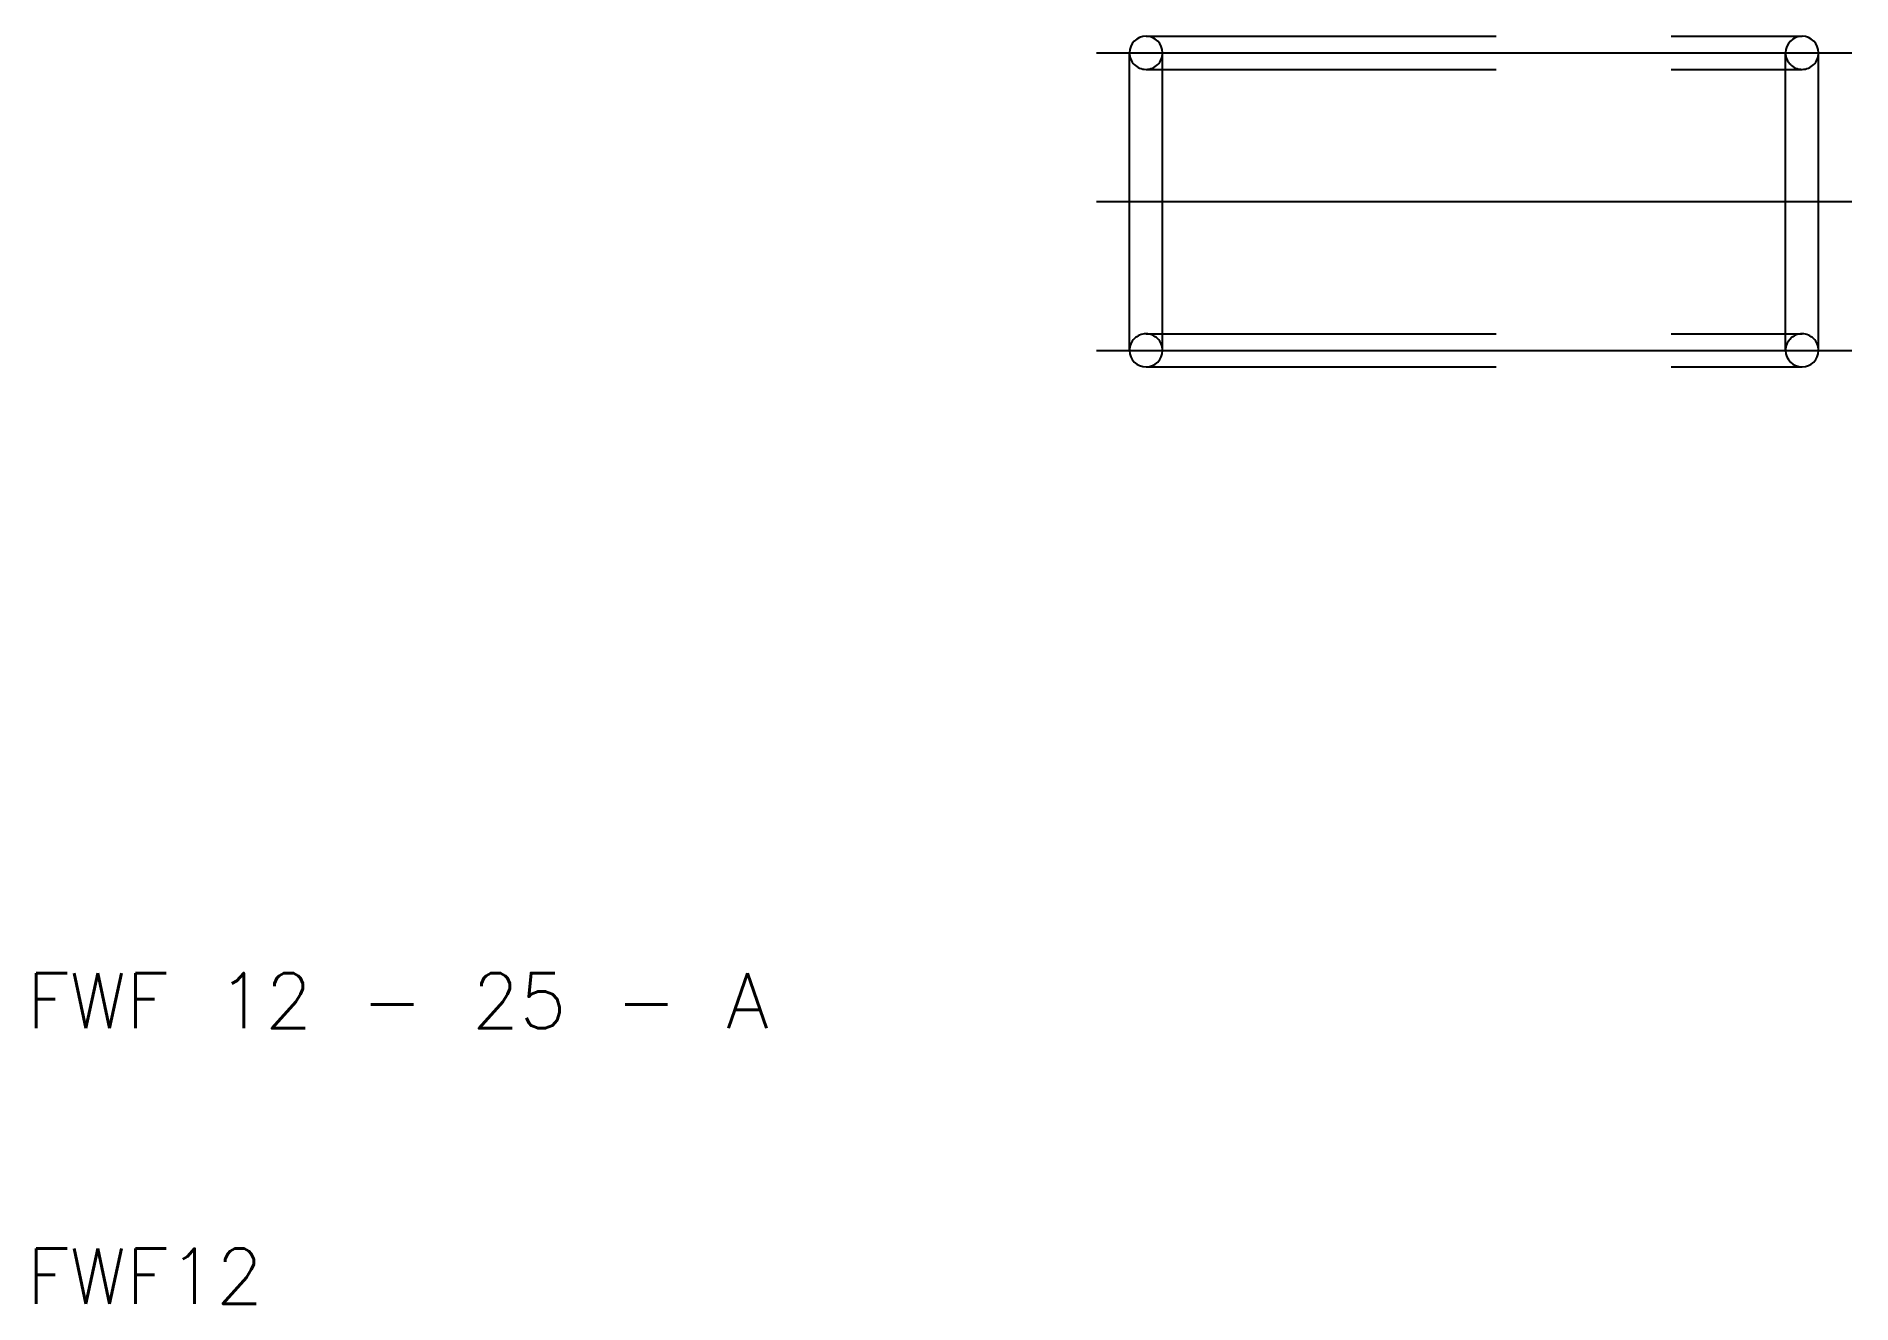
# Model space of a CAD drawing. Extents: x 10.3 to 76.2, y 10 to 56.
import ezdxf

# ---------------------------------------------------------------- set-up
doc = ezdxf.new("R2010")
doc.units = 0
doc.linetypes.add('CENTER', pattern=[50.8, 31.75, -6.35, 6.35, -6.35])
doc.linetypes.add('DASHED', pattern=[19.05, 12.7, -6.35])
doc.layers.get('0').update_dxf_attribs({"linetype": 'CONTINUOUS'})
doc.layers.add('CENTER', color=1, linetype='CENTER')
doc.styles.get("Standard").update_dxf_attribs({"font": 'txt.shx'})

msp = doc.modelspace()

# ---------------------------------------------------------------- linework, layer by layer
at = {"color": 3, "linetype": 'DASHED'}
for p, q in [((50.6, 56), (74.4, 56)), ((50.6, 54.8), (74.4, 54.8)), ((50.6, 45.2), (74.4, 45.2)), ((50.6, 44), (74.4, 44))]:
    msp.add_line(p, q, dxfattribs=at)
for p, q in [((50, 44.6), (50, 55.4)), ((51.2, 44.6), (51.2, 55.4)), ((73.8, 44.6), (73.8, 55.4)), ((75, 44.6), (75, 55.4))]:
    msp.add_line(p, q)
for centre, start, end in [((50.6, 55.4), 0, 180), ((74.4, 55.4), 0, 180), ((50.6, 44.6), 180, 0), ((74.4, 44.6), 180, 0)]:
    msp.add_arc(centre, 0.6, start, end)
for centre, start, end in [((50.6, 55.4), 180, 0), ((74.4, 55.4), 180, 0), ((50.6, 44.6), 0, 180), ((74.4, 44.6), 0, 180)]:
    msp.add_arc(centre, 0.6, start, end, dxfattribs=at)
at = {"layer": 'CENTER'}
for p, q in [((48.8, 55.4), (76.2, 55.4)), ((48.8, 50), (76.2, 50)), ((48.8, 44.6), (76.2, 44.6))]:
    msp.add_line(p, q, dxfattribs=at)

# ---------------------------------------------------------------- texts
for s, p in [('FWF 12 - 25 - A', (10, 20)), ('FWF12', (10, 10))]:
    msp.add_text(s, height=2).set_placement(p)

doc.saveas('drawing.dxf')
